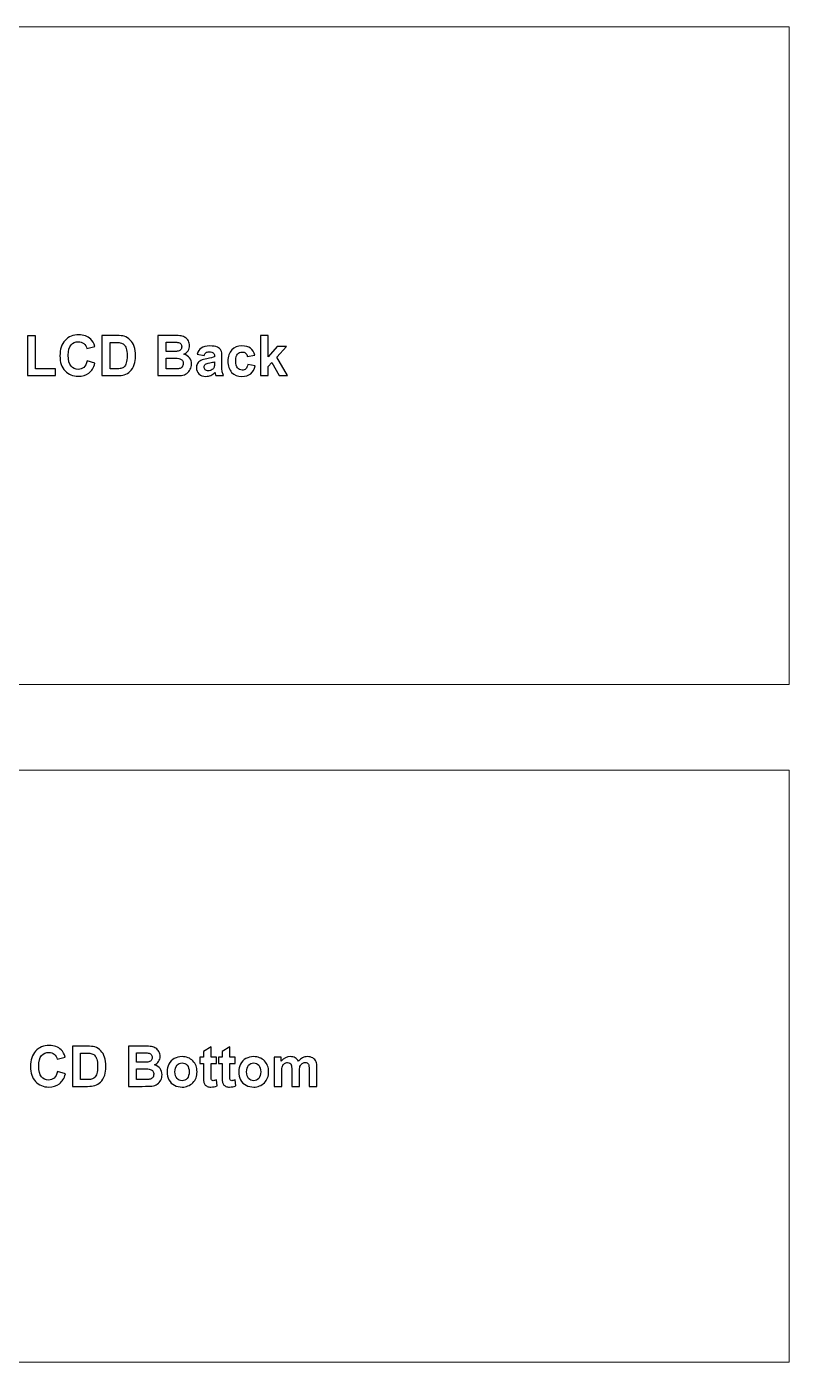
# Model space of a CAD drawing. Header units: inches. Extents: x -4.19 to 0.65, y 0.81 to 5.45.
# Drawn here: x -1.992 to 0.652, y 0.812 to 5.449 of the extents above; entities that cross this region are included whole.
import ezdxf

# ---------------------------------------------------------------- set-up
doc = ezdxf.new("R2010")
doc.units = ezdxf.units.IN
doc.header["$MEASUREMENT"] = 0
doc.layers.add('Layer 1', color=7, linetype='Continuous')

msp = doc.modelspace()

# ---------------------------------------------------------------- linework, layer by layer
at = {"layer": 'Layer 1', "color": 250, "lineweight": 18}
for points in [[(-4.1904, 3.1654), (0.6521, 3.1654), (0.6521, 5.4489), (-4.1904, 5.4489), (-4.1904, 3.1654)], [(-4.1904, 0.8125), (0.6521, 0.8125), (0.6521, 2.8676), (-4.1904, 2.8676), (-4.1904, 0.8125)]]:
    msp.add_lwpolyline(points, close=True, dxfattribs=at)
at = {"layer": 'Layer 1', "color": 250}
for points, knots in [([(-1.9902, 4.2375), (-1.9902, 4.2375), (-1.9902, 4.3756), (-1.9902, 4.3756), (-1.9902, 4.3756), (-1.9902, 4.3756), (-1.962, 4.3756), (-1.962, 4.3756), (-1.962, 4.3756), (-1.962, 4.3756), (-1.962, 4.2611), (-1.962, 4.2611), (-1.962, 4.2611), (-1.962, 4.2611), (-1.8922, 4.2611), (-1.8922, 4.2611), (-1.8922, 4.2611), (-1.8922, 4.2611), (-1.8922, 4.2375), (-1.8922, 4.2375), (-1.8922, 4.2375), (-1.8922, 4.2375), (-1.9902, 4.2375), (-1.9902, 4.2375)], [0, 0, 0, 0, 0.142857, 0.142857, 0.142857, 0.142857, 0.285714, 0.285714, 0.285714, 0.285714, 0.428571, 0.428571, 0.428571, 0.428571, 0.571429, 0.571429, 0.571429, 0.571429, 0.714286, 0.714286, 0.714286, 0.714286, 1, 1, 1, 1]), ([(-1.7832, 4.2889), (-1.7832, 4.2889), (-1.7559, 4.2805), (-1.7559, 4.2805), (-1.7559, 4.2805), (-1.7601, 4.2652), (-1.7671, 4.2538), (-1.7768, 4.2463), (-1.7768, 4.2463), (-1.7865, 4.2389), (-1.7989, 4.2352), (-1.8138, 4.2352), (-1.8138, 4.2352), (-1.8323, 4.2352), (-1.8475, 4.2415), (-1.8594, 4.2542), (-1.8594, 4.2542), (-1.8713, 4.2668), (-1.8773, 4.2841), (-1.8773, 4.306), (-1.8773, 4.306), (-1.8773, 4.3292), (-1.8713, 4.3472), (-1.8593, 4.36), (-1.8593, 4.36), (-1.8474, 4.3729), (-1.8316, 4.3793), (-1.8121, 4.3793), (-1.8121, 4.3793), (-1.7951, 4.3793), (-1.7812, 4.3742), (-1.7706, 4.3641), (-1.7706, 4.3641), (-1.7642, 4.3582), (-1.7595, 4.3496), (-1.7563, 4.3384), (-1.7563, 4.3384), (-1.7563, 4.3384), (-1.7841, 4.3318), (-1.7841, 4.3318), (-1.7841, 4.3318), (-1.7858, 4.339), (-1.7892, 4.3447), (-1.7944, 4.3489), (-1.7944, 4.3489), (-1.7997, 4.3531), (-1.8061, 4.3552), (-1.8135, 4.3552), (-1.8135, 4.3552), (-1.8238, 4.3552), (-1.8322, 4.3515), (-1.8387, 4.3441), (-1.8387, 4.3441), (-1.8451, 4.3367), (-1.8483, 4.3247), (-1.8483, 4.3081), (-1.8483, 4.3081), (-1.8483, 4.2905), (-1.8451, 4.278), (-1.8388, 4.2705), (-1.8388, 4.2705), (-1.8325, 4.263), (-1.8242, 4.2593), (-1.8141, 4.2593), (-1.8141, 4.2593), (-1.8066, 4.2593), (-1.8002, 4.2617), (-1.7948, 4.2664), (-1.7948, 4.2664), (-1.7894, 4.2712), (-1.7855, 4.2787), (-1.7832, 4.2889)], [0, 0, 0, 0, 0.052632, 0.052632, 0.052632, 0.052632, 0.105263, 0.105263, 0.105263, 0.105263, 0.157895, 0.157895, 0.157895, 0.157895, 0.210526, 0.210526, 0.210526, 0.210526, 0.263158, 0.263158, 0.263158, 0.263158, 0.315789, 0.315789, 0.315789, 0.315789, 0.368421, 0.368421, 0.368421, 0.368421, 0.421053, 0.421053, 0.421053, 0.421053, 0.473684, 0.473684, 0.473684, 0.473684, 0.526316, 0.526316, 0.526316, 0.526316, 0.578947, 0.578947, 0.578947, 0.578947, 0.631579, 0.631579, 0.631579, 0.631579, 0.684211, 0.684211, 0.684211, 0.684211, 0.736842, 0.736842, 0.736842, 0.736842, 0.789474, 0.789474, 0.789474, 0.789474, 0.842105, 0.842105, 0.842105, 0.842105, 0.894737, 0.894737, 0.894737, 0.894737, 1, 1, 1, 1]), ([(-1.7318, 4.3768), (-1.7318, 4.3768), (-1.6805, 4.3768), (-1.6805, 4.3768), (-1.6805, 4.3768), (-1.669, 4.3768), (-1.6602, 4.3759), (-1.6541, 4.3741), (-1.6541, 4.3741), (-1.646, 4.3717), (-1.639, 4.3674), (-1.6332, 4.3613), (-1.6332, 4.3613), (-1.6273, 4.3551), (-1.6229, 4.3476), (-1.6199, 4.3387), (-1.6199, 4.3387), (-1.6169, 4.3298), (-1.6153, 4.3188), (-1.6153, 4.3058), (-1.6153, 4.3058), (-1.6153, 4.2943), (-1.6168, 4.2845), (-1.6196, 4.2762), (-1.6196, 4.2762), (-1.6231, 4.266), (-1.628, 4.2578), (-1.6345, 4.2516), (-1.6345, 4.2516), (-1.6393, 4.2468), (-1.6459, 4.2431), (-1.6542, 4.2405), (-1.6542, 4.2405), (-1.6604, 4.2385), (-1.6686, 4.2375), (-1.679, 4.2375), (-1.679, 4.2375), (-1.679, 4.2375), (-1.7318, 4.2375), (-1.7318, 4.2375), (-1.7318, 4.2375), (-1.7318, 4.2375), (-1.7318, 4.3768), (-1.7318, 4.3768)], [0, 0, 0, 0, 0.083333, 0.083333, 0.083333, 0.083333, 0.166667, 0.166667, 0.166667, 0.166667, 0.25, 0.25, 0.25, 0.25, 0.333333, 0.333333, 0.333333, 0.333333, 0.416667, 0.416667, 0.416667, 0.416667, 0.5, 0.5, 0.5, 0.5, 0.583333, 0.583333, 0.583333, 0.583333, 0.666667, 0.666667, 0.666667, 0.666667, 0.75, 0.75, 0.75, 0.75, 0.833333, 0.833333, 0.833333, 0.833333, 1, 1, 1, 1]), ([(-1.5374, 4.3768), (-1.5374, 4.3768), (-1.4817, 4.3768), (-1.4817, 4.3768), (-1.4817, 4.3768), (-1.4706, 4.3768), (-1.4624, 4.3763), (-1.457, 4.3754), (-1.457, 4.3754), (-1.4516, 4.3744), (-1.4467, 4.3725), (-1.4425, 4.3697), (-1.4425, 4.3697), (-1.4382, 4.3667), (-1.4346, 4.3629), (-1.4318, 4.3581), (-1.4318, 4.3581), (-1.4289, 4.3532), (-1.4275, 4.3478), (-1.4275, 4.3418), (-1.4275, 4.3418), (-1.4275, 4.3353), (-1.4292, 4.3293), (-1.4327, 4.3239), (-1.4327, 4.3239), (-1.4362, 4.3184), (-1.441, 4.3144), (-1.447, 4.3117), (-1.447, 4.3117), (-1.4386, 4.3092), (-1.4321, 4.305), (-1.4275, 4.299), (-1.4275, 4.299), (-1.423, 4.293), (-1.4207, 4.286), (-1.4207, 4.278), (-1.4207, 4.278), (-1.4207, 4.2716), (-1.4222, 4.2655), (-1.4251, 4.2595), (-1.4251, 4.2595), (-1.4281, 4.2535), (-1.4321, 4.2487), (-1.4372, 4.2451), (-1.4372, 4.2451), (-1.4423, 4.2415), (-1.4486, 4.2393), (-1.4561, 4.2385), (-1.4561, 4.2385), (-1.4607, 4.238), (-1.472, 4.2377), (-1.4899, 4.2375), (-1.4899, 4.2375), (-1.4899, 4.2375), (-1.5374, 4.2375), (-1.5374, 4.2375), (-1.5374, 4.2375), (-1.5374, 4.2375), (-1.5374, 4.3768), (-1.5374, 4.3768)], [0, 0, 0, 0, 0.0625, 0.0625, 0.0625, 0.0625, 0.125, 0.125, 0.125, 0.125, 0.1875, 0.1875, 0.1875, 0.1875, 0.25, 0.25, 0.25, 0.25, 0.3125, 0.3125, 0.3125, 0.3125, 0.375, 0.375, 0.375, 0.375, 0.4375, 0.4375, 0.4375, 0.4375, 0.5, 0.5, 0.5, 0.5, 0.5625, 0.5625, 0.5625, 0.5625, 0.625, 0.625, 0.625, 0.625, 0.6875, 0.6875, 0.6875, 0.6875, 0.75, 0.75, 0.75, 0.75, 0.8125, 0.8125, 0.8125, 0.8125, 0.875, 0.875, 0.875, 0.875, 1, 1, 1, 1]), ([(-1.1818, 4.2375), (-1.1818, 4.2375), (-1.1818, 4.3768), (-1.1818, 4.3768), (-1.1818, 4.3768), (-1.1818, 4.3768), (-1.1552, 4.3768), (-1.1552, 4.3768), (-1.1552, 4.3768), (-1.1552, 4.3768), (-1.1552, 4.3029), (-1.1552, 4.3029), (-1.1552, 4.3029), (-1.1552, 4.3029), (-1.124, 4.3384), (-1.124, 4.3384), (-1.124, 4.3384), (-1.124, 4.3384), (-1.0911, 4.3384), (-1.0911, 4.3384), (-1.0911, 4.3384), (-1.0911, 4.3384), (-1.1255, 4.3016), (-1.1255, 4.3016), (-1.1255, 4.3016), (-1.1255, 4.3016), (-1.0886, 4.2375), (-1.0886, 4.2375), (-1.0886, 4.2375), (-1.0886, 4.2375), (-1.1174, 4.2375), (-1.1174, 4.2375), (-1.1174, 4.2375), (-1.1174, 4.2375), (-1.1428, 4.2831), (-1.1428, 4.2831), (-1.1428, 4.2831), (-1.1428, 4.2831), (-1.1552, 4.2698), (-1.1552, 4.2698), (-1.1552, 4.2698), (-1.1552, 4.2698), (-1.1552, 4.2375), (-1.1552, 4.2375), (-1.1552, 4.2375), (-1.1552, 4.2375), (-1.1818, 4.2375), (-1.1818, 4.2375)], [0, 0, 0, 0, 0.076923, 0.076923, 0.076923, 0.076923, 0.153846, 0.153846, 0.153846, 0.153846, 0.230769, 0.230769, 0.230769, 0.230769, 0.307692, 0.307692, 0.307692, 0.307692, 0.384615, 0.384615, 0.384615, 0.384615, 0.461538, 0.461538, 0.461538, 0.461538, 0.538462, 0.538462, 0.538462, 0.538462, 0.615385, 0.615385, 0.615385, 0.615385, 0.692308, 0.692308, 0.692308, 0.692308, 0.769231, 0.769231, 0.769231, 0.769231, 0.846154, 0.846154, 0.846154, 0.846154, 1, 1, 1, 1]), ([(-1.7036, 4.3532), (-1.7036, 4.3532), (-1.7036, 4.2611), (-1.7036, 4.2611), (-1.7036, 4.2611), (-1.7036, 4.2611), (-1.6827, 4.2611), (-1.6827, 4.2611), (-1.6827, 4.2611), (-1.6749, 4.2611), (-1.6693, 4.2615), (-1.6658, 4.2624), (-1.6658, 4.2624), (-1.6612, 4.2635), (-1.6575, 4.2655), (-1.6545, 4.2682), (-1.6545, 4.2682), (-1.6515, 4.2709), (-1.649, 4.2754), (-1.6472, 4.2816), (-1.6472, 4.2816), (-1.6452, 4.2878), (-1.6443, 4.2963), (-1.6443, 4.3071), (-1.6443, 4.3071), (-1.6443, 4.3179), (-1.6452, 4.3261), (-1.6472, 4.3319), (-1.6472, 4.3319), (-1.649, 4.3376), (-1.6517, 4.3421), (-1.6551, 4.3453), (-1.6551, 4.3453), (-1.6585, 4.3486), (-1.6628, 4.3508), (-1.6681, 4.3519), (-1.6681, 4.3519), (-1.6719, 4.3528), (-1.6796, 4.3532), (-1.691, 4.3532), (-1.691, 4.3532), (-1.691, 4.3532), (-1.7036, 4.3532), (-1.7036, 4.3532)], [0, 0, 0, 0, 0.083333, 0.083333, 0.083333, 0.083333, 0.166667, 0.166667, 0.166667, 0.166667, 0.25, 0.25, 0.25, 0.25, 0.333333, 0.333333, 0.333333, 0.333333, 0.416667, 0.416667, 0.416667, 0.416667, 0.5, 0.5, 0.5, 0.5, 0.583333, 0.583333, 0.583333, 0.583333, 0.666667, 0.666667, 0.666667, 0.666667, 0.75, 0.75, 0.75, 0.75, 0.833333, 0.833333, 0.833333, 0.833333, 1, 1, 1, 1]), ([(-1.5092, 4.3536), (-1.5092, 4.3536), (-1.5092, 4.3215), (-1.5092, 4.3215), (-1.5092, 4.3215), (-1.5092, 4.3215), (-1.4908, 4.3215), (-1.4908, 4.3215), (-1.4908, 4.3215), (-1.4798, 4.3215), (-1.473, 4.3217), (-1.4704, 4.322), (-1.4704, 4.322), (-1.4656, 4.3226), (-1.4618, 4.3242), (-1.459, 4.327), (-1.459, 4.327), (-1.4563, 4.3297), (-1.4549, 4.3333), (-1.4549, 4.3378), (-1.4549, 4.3378), (-1.4549, 4.3421), (-1.4561, 4.3456), (-1.4585, 4.3483), (-1.4585, 4.3483), (-1.4608, 4.351), (-1.4644, 4.3526), (-1.469, 4.3531), (-1.469, 4.3531), (-1.4718, 4.3534), (-1.4798, 4.3536), (-1.493, 4.3536), (-1.493, 4.3536), (-1.493, 4.3536), (-1.5092, 4.3536), (-1.5092, 4.3536)], [0, 0, 0, 0, 0.1, 0.1, 0.1, 0.1, 0.2, 0.2, 0.2, 0.2, 0.3, 0.3, 0.3, 0.3, 0.4, 0.4, 0.4, 0.4, 0.5, 0.5, 0.5, 0.5, 0.6, 0.6, 0.6, 0.6, 0.7, 0.7, 0.7, 0.7, 0.8, 0.8, 0.8, 0.8, 1, 1, 1, 1]), ([(-1.3773, 4.3073), (-1.3773, 4.3073), (-1.4014, 4.3116), (-1.4014, 4.3116), (-1.4014, 4.3116), (-1.3987, 4.3215), (-1.394, 4.3288), (-1.3873, 4.3335), (-1.3873, 4.3335), (-1.3807, 4.3382), (-1.3708, 4.3406), (-1.3577, 4.3406), (-1.3577, 4.3406), (-1.3458, 4.3406), (-1.337, 4.3392), (-1.3311, 4.3364), (-1.3311, 4.3364), (-1.3253, 4.3336), (-1.3212, 4.33), (-1.3188, 4.3256), (-1.3188, 4.3256), (-1.3165, 4.3213), (-1.3153, 4.3134), (-1.3153, 4.3018), (-1.3153, 4.3018), (-1.3153, 4.3018), (-1.3157, 4.2706), (-1.3157, 4.2706), (-1.3157, 4.2706), (-1.3157, 4.2618), (-1.3152, 4.2553), (-1.3144, 4.251), (-1.3144, 4.251), (-1.3136, 4.2468), (-1.312, 4.2423), (-1.3096, 4.2375), (-1.3096, 4.2375), (-1.3096, 4.2375), (-1.3361, 4.2375), (-1.3361, 4.2375), (-1.3361, 4.2375), (-1.3368, 4.2393), (-1.3376, 4.2419), (-1.3386, 4.2453), (-1.3386, 4.2453), (-1.3391, 4.2469), (-1.3394, 4.2479), (-1.3396, 4.2484), (-1.3396, 4.2484), (-1.3441, 4.2439), (-1.349, 4.2406), (-1.3542, 4.2384), (-1.3542, 4.2384), (-1.3593, 4.2361), (-1.3649, 4.235), (-1.3707, 4.235), (-1.3707, 4.235), (-1.3811, 4.235), (-1.3892, 4.2378), (-1.3952, 4.2435), (-1.3952, 4.2435), (-1.4012, 4.2491), (-1.4041, 4.2562), (-1.4041, 4.2648), (-1.4041, 4.2648), (-1.4041, 4.2705), (-1.4028, 4.2756), (-1.4001, 4.28), (-1.4001, 4.28), (-1.3973, 4.2845), (-1.3935, 4.2879), (-1.3886, 4.2903), (-1.3886, 4.2903), (-1.3837, 4.2927), (-1.3767, 4.2947), (-1.3674, 4.2965), (-1.3674, 4.2965), (-1.355, 4.2988), (-1.3463, 4.301), (-1.3415, 4.3031), (-1.3415, 4.3031), (-1.3415, 4.3031), (-1.3415, 4.3057), (-1.3415, 4.3057), (-1.3415, 4.3057), (-1.3415, 4.3109), (-1.3428, 4.3146), (-1.3453, 4.3169), (-1.3453, 4.3169), (-1.3479, 4.3191), (-1.3527, 4.3202), (-1.3597, 4.3202), (-1.3597, 4.3202), (-1.3645, 4.3202), (-1.3682, 4.3192), (-1.3708, 4.3173), (-1.3708, 4.3173), (-1.3735, 4.3154), (-1.3756, 4.3121), (-1.3773, 4.3073)], [0, 0, 0, 0, 0.038462, 0.038462, 0.038462, 0.038462, 0.076923, 0.076923, 0.076923, 0.076923, 0.115385, 0.115385, 0.115385, 0.115385, 0.153846, 0.153846, 0.153846, 0.153846, 0.192308, 0.192308, 0.192308, 0.192308, 0.230769, 0.230769, 0.230769, 0.230769, 0.269231, 0.269231, 0.269231, 0.269231, 0.307692, 0.307692, 0.307692, 0.307692, 0.346154, 0.346154, 0.346154, 0.346154, 0.384615, 0.384615, 0.384615, 0.384615, 0.423077, 0.423077, 0.423077, 0.423077, 0.461538, 0.461538, 0.461538, 0.461538, 0.5, 0.5, 0.5, 0.5, 0.538462, 0.538462, 0.538462, 0.538462, 0.576923, 0.576923, 0.576923, 0.576923, 0.615385, 0.615385, 0.615385, 0.615385, 0.653846, 0.653846, 0.653846, 0.653846, 0.692308, 0.692308, 0.692308, 0.692308, 0.730769, 0.730769, 0.730769, 0.730769, 0.769231, 0.769231, 0.769231, 0.769231, 0.807692, 0.807692, 0.807692, 0.807692, 0.846154, 0.846154, 0.846154, 0.846154, 0.884615, 0.884615, 0.884615, 0.884615, 0.923077, 0.923077, 0.923077, 0.923077, 1, 1, 1, 1]), ([(-1.2011, 4.3085), (-1.2011, 4.3085), (-1.2274, 4.3038), (-1.2274, 4.3038), (-1.2274, 4.3038), (-1.2282, 4.3091), (-1.2302, 4.313), (-1.2334, 4.3156), (-1.2334, 4.3156), (-1.2365, 4.3183), (-1.2406, 4.3196), (-1.2456, 4.3196), (-1.2456, 4.3196), (-1.2522, 4.3196), (-1.2575, 4.3173), (-1.2615, 4.3127), (-1.2615, 4.3127), (-1.2654, 4.3081), (-1.2674, 4.3004), (-1.2674, 4.2896), (-1.2674, 4.2896), (-1.2674, 4.2776), (-1.2654, 4.2692), (-1.2614, 4.2642), (-1.2614, 4.2642), (-1.2574, 4.2592), (-1.252, 4.2568), (-1.2452, 4.2568), (-1.2452, 4.2568), (-1.2402, 4.2568), (-1.236, 4.2582), (-1.2328, 4.2611), (-1.2328, 4.2611), (-1.2296, 4.264), (-1.2273, 4.269), (-1.226, 4.276), (-1.226, 4.276), (-1.226, 4.276), (-1.1997, 4.2716), (-1.1997, 4.2716), (-1.1997, 4.2716), (-1.2025, 4.2595), (-1.2077, 4.2504), (-1.2154, 4.2442), (-1.2154, 4.2442), (-1.2231, 4.2381), (-1.2334, 4.235), (-1.2464, 4.235), (-1.2464, 4.235), (-1.2611, 4.235), (-1.2729, 4.2397), (-1.2817, 4.249), (-1.2817, 4.249), (-1.2904, 4.2583), (-1.2948, 4.2712), (-1.2948, 4.2877), (-1.2948, 4.2877), (-1.2948, 4.3044), (-1.2904, 4.3173), (-1.2816, 4.3266), (-1.2816, 4.3266), (-1.2729, 4.3359), (-1.261, 4.3406), (-1.246, 4.3406), (-1.246, 4.3406), (-1.2337, 4.3406), (-1.2239, 4.3379), (-1.2167, 4.3326), (-1.2167, 4.3326), (-1.2095, 4.3274), (-1.2043, 4.3193), (-1.2011, 4.3085)], [0, 0, 0, 0, 0.052632, 0.052632, 0.052632, 0.052632, 0.105263, 0.105263, 0.105263, 0.105263, 0.157895, 0.157895, 0.157895, 0.157895, 0.210526, 0.210526, 0.210526, 0.210526, 0.263158, 0.263158, 0.263158, 0.263158, 0.315789, 0.315789, 0.315789, 0.315789, 0.368421, 0.368421, 0.368421, 0.368421, 0.421053, 0.421053, 0.421053, 0.421053, 0.473684, 0.473684, 0.473684, 0.473684, 0.526316, 0.526316, 0.526316, 0.526316, 0.578947, 0.578947, 0.578947, 0.578947, 0.631579, 0.631579, 0.631579, 0.631579, 0.684211, 0.684211, 0.684211, 0.684211, 0.736842, 0.736842, 0.736842, 0.736842, 0.789474, 0.789474, 0.789474, 0.789474, 0.842105, 0.842105, 0.842105, 0.842105, 0.894737, 0.894737, 0.894737, 0.894737, 1, 1, 1, 1]), ([(-1.5092, 4.2984), (-1.5092, 4.2984), (-1.5092, 4.2611), (-1.5092, 4.2611), (-1.5092, 4.2611), (-1.5092, 4.2611), (-1.4831, 4.2611), (-1.4831, 4.2611), (-1.4831, 4.2611), (-1.473, 4.2611), (-1.4666, 4.2613), (-1.4638, 4.2619), (-1.4638, 4.2619), (-1.4596, 4.2627), (-1.4562, 4.2645), (-1.4536, 4.2675), (-1.4536, 4.2675), (-1.451, 4.2705), (-1.4497, 4.2744), (-1.4497, 4.2793), (-1.4497, 4.2793), (-1.4497, 4.2835), (-1.4507, 4.2871), (-1.4527, 4.29), (-1.4527, 4.29), (-1.4547, 4.2929), (-1.4577, 4.2951), (-1.4615, 4.2964), (-1.4615, 4.2964), (-1.4653, 4.2977), (-1.4736, 4.2984), (-1.4864, 4.2984), (-1.4864, 4.2984), (-1.4864, 4.2984), (-1.5092, 4.2984), (-1.5092, 4.2984)], [0, 0, 0, 0, 0.1, 0.1, 0.1, 0.1, 0.2, 0.2, 0.2, 0.2, 0.3, 0.3, 0.3, 0.3, 0.4, 0.4, 0.4, 0.4, 0.5, 0.5, 0.5, 0.5, 0.6, 0.6, 0.6, 0.6, 0.7, 0.7, 0.7, 0.7, 0.8, 0.8, 0.8, 0.8, 1, 1, 1, 1]), ([(-1.3415, 4.2857), (-1.3449, 4.2846), (-1.3503, 4.2833), (-1.3578, 4.2817), (-1.3578, 4.2817), (-1.3651, 4.2801), (-1.37, 4.2785), (-1.3723, 4.277), (-1.3723, 4.277), (-1.3757, 4.2745), (-1.3775, 4.2714), (-1.3775, 4.2676), (-1.3775, 4.2676), (-1.3775, 4.2639), (-1.3761, 4.2607), (-1.3733, 4.2579), (-1.3733, 4.2579), (-1.3705, 4.2552), (-1.367, 4.2539), (-1.3627, 4.2539), (-1.3627, 4.2539), (-1.3579, 4.2539), (-1.3533, 4.2554), (-1.3489, 4.2586), (-1.3489, 4.2586), (-1.3457, 4.261), (-1.3436, 4.2639), (-1.3426, 4.2674), (-1.3426, 4.2674), (-1.3419, 4.2697), (-1.3415, 4.2741), (-1.3415, 4.2804), (-1.3415, 4.2804), (-1.3415, 4.2804), (-1.3415, 4.2857), (-1.3415, 4.2857)], [0, 0, 0, 0, 0.1, 0.1, 0.1, 0.1, 0.2, 0.2, 0.2, 0.2, 0.3, 0.3, 0.3, 0.3, 0.4, 0.4, 0.4, 0.4, 0.5, 0.5, 0.5, 0.5, 0.6, 0.6, 0.6, 0.6, 0.7, 0.7, 0.7, 0.7, 0.8, 0.8, 0.8, 0.8, 1, 1, 1, 1]), ([(-1.8855, 1.8218), (-1.8855, 1.8218), (-1.8583, 1.8134), (-1.8583, 1.8134), (-1.8583, 1.8134), (-1.8625, 1.7981), (-1.8695, 1.7867), (-1.8792, 1.7793), (-1.8792, 1.7793), (-1.8889, 1.7718), (-1.9012, 1.7681), (-1.9162, 1.7681), (-1.9162, 1.7681), (-1.9347, 1.7681), (-1.9499, 1.7744), (-1.9618, 1.7871), (-1.9618, 1.7871), (-1.9737, 1.7997), (-1.9796, 1.817), (-1.9796, 1.8389), (-1.9796, 1.8389), (-1.9796, 1.8621), (-1.9736, 1.8801), (-1.9617, 1.8929), (-1.9617, 1.8929), (-1.9497, 1.9058), (-1.934, 1.9122), (-1.9145, 1.9122), (-1.9145, 1.9122), (-1.8974, 1.9122), (-1.8836, 1.9071), (-1.873, 1.8971), (-1.873, 1.8971), (-1.8666, 1.8911), (-1.8619, 1.8825), (-1.8587, 1.8714), (-1.8587, 1.8714), (-1.8587, 1.8714), (-1.8865, 1.8647), (-1.8865, 1.8647), (-1.8865, 1.8647), (-1.8882, 1.8719), (-1.8916, 1.8776), (-1.8968, 1.8818), (-1.8968, 1.8818), (-1.9021, 1.886), (-1.9084, 1.8881), (-1.9159, 1.8881), (-1.9159, 1.8881), (-1.9262, 1.8881), (-1.9346, 1.8844), (-1.941, 1.877), (-1.941, 1.877), (-1.9475, 1.8696), (-1.9507, 1.8576), (-1.9507, 1.841), (-1.9507, 1.841), (-1.9507, 1.8234), (-1.9475, 1.8109), (-1.9412, 1.8034), (-1.9412, 1.8034), (-1.9348, 1.7959), (-1.9266, 1.7922), (-1.9164, 1.7922), (-1.9164, 1.7922), (-1.909, 1.7922), (-1.9025, 1.7946), (-1.8971, 1.7993), (-1.8971, 1.7993), (-1.8918, 1.8041), (-1.8879, 1.8116), (-1.8855, 1.8218)], [0, 0, 0, 0, 0.052632, 0.052632, 0.052632, 0.052632, 0.105263, 0.105263, 0.105263, 0.105263, 0.157895, 0.157895, 0.157895, 0.157895, 0.210526, 0.210526, 0.210526, 0.210526, 0.263158, 0.263158, 0.263158, 0.263158, 0.315789, 0.315789, 0.315789, 0.315789, 0.368421, 0.368421, 0.368421, 0.368421, 0.421053, 0.421053, 0.421053, 0.421053, 0.473684, 0.473684, 0.473684, 0.473684, 0.526316, 0.526316, 0.526316, 0.526316, 0.578947, 0.578947, 0.578947, 0.578947, 0.631579, 0.631579, 0.631579, 0.631579, 0.684211, 0.684211, 0.684211, 0.684211, 0.736842, 0.736842, 0.736842, 0.736842, 0.789474, 0.789474, 0.789474, 0.789474, 0.842105, 0.842105, 0.842105, 0.842105, 0.894737, 0.894737, 0.894737, 0.894737, 1, 1, 1, 1]), ([(-1.8342, 1.9097), (-1.8342, 1.9097), (-1.7829, 1.9097), (-1.7829, 1.9097), (-1.7829, 1.9097), (-1.7713, 1.9097), (-1.7625, 1.9088), (-1.7564, 1.907), (-1.7564, 1.907), (-1.7483, 1.9046), (-1.7413, 1.9003), (-1.7355, 1.8942), (-1.7355, 1.8942), (-1.7297, 1.888), (-1.7253, 1.8805), (-1.7222, 1.8716), (-1.7222, 1.8716), (-1.7192, 1.8627), (-1.7177, 1.8518), (-1.7177, 1.8387), (-1.7177, 1.8387), (-1.7177, 1.8273), (-1.7191, 1.8174), (-1.722, 1.8091), (-1.722, 1.8091), (-1.7254, 1.799), (-1.7304, 1.7908), (-1.7368, 1.7845), (-1.7368, 1.7845), (-1.7417, 1.7797), (-1.7483, 1.776), (-1.7565, 1.7734), (-1.7565, 1.7734), (-1.7627, 1.7714), (-1.771, 1.7704), (-1.7814, 1.7704), (-1.7814, 1.7704), (-1.7814, 1.7704), (-1.8342, 1.7704), (-1.8342, 1.7704), (-1.8342, 1.7704), (-1.8342, 1.7704), (-1.8342, 1.9097), (-1.8342, 1.9097)], [0, 0, 0, 0, 0.083333, 0.083333, 0.083333, 0.083333, 0.166667, 0.166667, 0.166667, 0.166667, 0.25, 0.25, 0.25, 0.25, 0.333333, 0.333333, 0.333333, 0.333333, 0.416667, 0.416667, 0.416667, 0.416667, 0.5, 0.5, 0.5, 0.5, 0.583333, 0.583333, 0.583333, 0.583333, 0.666667, 0.666667, 0.666667, 0.666667, 0.75, 0.75, 0.75, 0.75, 0.833333, 0.833333, 0.833333, 0.833333, 1, 1, 1, 1]), ([(-1.6397, 1.9097), (-1.6397, 1.9097), (-1.584, 1.9097), (-1.584, 1.9097), (-1.584, 1.9097), (-1.573, 1.9097), (-1.5648, 1.9092), (-1.5594, 1.9083), (-1.5594, 1.9083), (-1.5539, 1.9074), (-1.5491, 1.9054), (-1.5448, 1.9026), (-1.5448, 1.9026), (-1.5406, 1.8996), (-1.537, 1.8958), (-1.5341, 1.891), (-1.5341, 1.891), (-1.5313, 1.8861), (-1.5299, 1.8807), (-1.5299, 1.8747), (-1.5299, 1.8747), (-1.5299, 1.8682), (-1.5316, 1.8622), (-1.5351, 1.8568), (-1.5351, 1.8568), (-1.5386, 1.8514), (-1.5434, 1.8473), (-1.5494, 1.8446), (-1.5494, 1.8446), (-1.5409, 1.8421), (-1.5344, 1.8379), (-1.5299, 1.8319), (-1.5299, 1.8319), (-1.5253, 1.826), (-1.5231, 1.819), (-1.5231, 1.8109), (-1.5231, 1.8109), (-1.5231, 1.8045), (-1.5245, 1.7984), (-1.5275, 1.7924), (-1.5275, 1.7924), (-1.5304, 1.7864), (-1.5344, 1.7816), (-1.5395, 1.778), (-1.5395, 1.778), (-1.5446, 1.7744), (-1.5509, 1.7722), (-1.5584, 1.7714), (-1.5584, 1.7714), (-1.5631, 1.7709), (-1.5744, 1.7706), (-1.5923, 1.7704), (-1.5923, 1.7704), (-1.5923, 1.7704), (-1.6397, 1.7704), (-1.6397, 1.7704), (-1.6397, 1.7704), (-1.6397, 1.7704), (-1.6397, 1.9097), (-1.6397, 1.9097)], [0, 0, 0, 0, 0.0625, 0.0625, 0.0625, 0.0625, 0.125, 0.125, 0.125, 0.125, 0.1875, 0.1875, 0.1875, 0.1875, 0.25, 0.25, 0.25, 0.25, 0.3125, 0.3125, 0.3125, 0.3125, 0.375, 0.375, 0.375, 0.375, 0.4375, 0.4375, 0.4375, 0.4375, 0.5, 0.5, 0.5, 0.5, 0.5625, 0.5625, 0.5625, 0.5625, 0.625, 0.625, 0.625, 0.625, 0.6875, 0.6875, 0.6875, 0.6875, 0.75, 0.75, 0.75, 0.75, 0.8125, 0.8125, 0.8125, 0.8125, 0.875, 0.875, 0.875, 0.875, 1, 1, 1, 1]), ([(-1.3346, 1.8714), (-1.3346, 1.8714), (-1.3346, 1.8502), (-1.3346, 1.8502), (-1.3346, 1.8502), (-1.3346, 1.8502), (-1.3529, 1.8502), (-1.3529, 1.8502), (-1.3529, 1.8502), (-1.3529, 1.8502), (-1.3529, 1.8093), (-1.3529, 1.8093), (-1.3529, 1.8093), (-1.3529, 1.801), (-1.3528, 1.7962), (-1.3524, 1.7948), (-1.3524, 1.7948), (-1.352, 1.7934), (-1.3513, 1.7923), (-1.35, 1.7914), (-1.35, 1.7914), (-1.3488, 1.7905), (-1.3473, 1.7901), (-1.3455, 1.7901), (-1.3455, 1.7901), (-1.343, 1.7901), (-1.3394, 1.7909), (-1.3347, 1.7926), (-1.3347, 1.7926), (-1.3347, 1.7926), (-1.3325, 1.7719), (-1.3325, 1.7719), (-1.3325, 1.7719), (-1.3387, 1.7692), (-1.3457, 1.7679), (-1.3535, 1.7679), (-1.3535, 1.7679), (-1.3583, 1.7679), (-1.3626, 1.7687), (-1.3665, 1.7703), (-1.3665, 1.7703), (-1.3704, 1.772), (-1.3732, 1.7741), (-1.375, 1.7766), (-1.375, 1.7766), (-1.3768, 1.7792), (-1.378, 1.7827), (-1.3787, 1.7871), (-1.3787, 1.7871), (-1.3793, 1.7902), (-1.3796, 1.7965), (-1.3796, 1.806), (-1.3796, 1.806), (-1.3796, 1.806), (-1.3796, 1.8502), (-1.3796, 1.8502), (-1.3796, 1.8502), (-1.3796, 1.8502), (-1.3918, 1.8502), (-1.3918, 1.8502), (-1.3918, 1.8502), (-1.3918, 1.8502), (-1.3918, 1.8714), (-1.3918, 1.8714), (-1.3918, 1.8714), (-1.3918, 1.8714), (-1.3796, 1.8714), (-1.3796, 1.8714), (-1.3796, 1.8714), (-1.3796, 1.8714), (-1.3796, 1.8914), (-1.3796, 1.8914), (-1.3796, 1.8914), (-1.3796, 1.8914), (-1.3529, 1.9071), (-1.3529, 1.9071), (-1.3529, 1.9071), (-1.3529, 1.9071), (-1.3529, 1.8714), (-1.3529, 1.8714), (-1.3529, 1.8714), (-1.3529, 1.8714), (-1.3346, 1.8714), (-1.3346, 1.8714)], [0, 0, 0, 0, 0.045455, 0.045455, 0.045455, 0.045455, 0.090909, 0.090909, 0.090909, 0.090909, 0.136364, 0.136364, 0.136364, 0.136364, 0.181818, 0.181818, 0.181818, 0.181818, 0.227273, 0.227273, 0.227273, 0.227273, 0.272727, 0.272727, 0.272727, 0.272727, 0.318182, 0.318182, 0.318182, 0.318182, 0.363636, 0.363636, 0.363636, 0.363636, 0.409091, 0.409091, 0.409091, 0.409091, 0.454545, 0.454545, 0.454545, 0.454545, 0.5, 0.5, 0.5, 0.5, 0.545455, 0.545455, 0.545455, 0.545455, 0.590909, 0.590909, 0.590909, 0.590909, 0.636364, 0.636364, 0.636364, 0.636364, 0.681818, 0.681818, 0.681818, 0.681818, 0.727273, 0.727273, 0.727273, 0.727273, 0.772727, 0.772727, 0.772727, 0.772727, 0.818182, 0.818182, 0.818182, 0.818182, 0.863636, 0.863636, 0.863636, 0.863636, 0.909091, 0.909091, 0.909091, 0.909091, 1, 1, 1, 1]), ([(-1.2699, 1.8714), (-1.2699, 1.8714), (-1.2699, 1.8502), (-1.2699, 1.8502), (-1.2699, 1.8502), (-1.2699, 1.8502), (-1.2882, 1.8502), (-1.2882, 1.8502), (-1.2882, 1.8502), (-1.2882, 1.8502), (-1.2882, 1.8093), (-1.2882, 1.8093), (-1.2882, 1.8093), (-1.2882, 1.801), (-1.288, 1.7962), (-1.2876, 1.7948), (-1.2876, 1.7948), (-1.2873, 1.7934), (-1.2865, 1.7923), (-1.2852, 1.7914), (-1.2852, 1.7914), (-1.284, 1.7905), (-1.2825, 1.7901), (-1.2807, 1.7901), (-1.2807, 1.7901), (-1.2782, 1.7901), (-1.2747, 1.7909), (-1.27, 1.7926), (-1.27, 1.7926), (-1.27, 1.7926), (-1.2677, 1.7719), (-1.2677, 1.7719), (-1.2677, 1.7719), (-1.2739, 1.7692), (-1.2809, 1.7679), (-1.2888, 1.7679), (-1.2888, 1.7679), (-1.2936, 1.7679), (-1.2979, 1.7687), (-1.3017, 1.7703), (-1.3017, 1.7703), (-1.3056, 1.772), (-1.3084, 1.7741), (-1.3102, 1.7766), (-1.3102, 1.7766), (-1.312, 1.7792), (-1.3132, 1.7827), (-1.314, 1.7871), (-1.314, 1.7871), (-1.3145, 1.7902), (-1.3148, 1.7965), (-1.3148, 1.806), (-1.3148, 1.806), (-1.3148, 1.806), (-1.3148, 1.8502), (-1.3148, 1.8502), (-1.3148, 1.8502), (-1.3148, 1.8502), (-1.3271, 1.8502), (-1.3271, 1.8502), (-1.3271, 1.8502), (-1.3271, 1.8502), (-1.3271, 1.8714), (-1.3271, 1.8714), (-1.3271, 1.8714), (-1.3271, 1.8714), (-1.3148, 1.8714), (-1.3148, 1.8714), (-1.3148, 1.8714), (-1.3148, 1.8714), (-1.3148, 1.8914), (-1.3148, 1.8914), (-1.3148, 1.8914), (-1.3148, 1.8914), (-1.2882, 1.9071), (-1.2882, 1.9071), (-1.2882, 1.9071), (-1.2882, 1.9071), (-1.2882, 1.8714), (-1.2882, 1.8714), (-1.2882, 1.8714), (-1.2882, 1.8714), (-1.2699, 1.8714), (-1.2699, 1.8714)], [0, 0, 0, 0, 0.045455, 0.045455, 0.045455, 0.045455, 0.090909, 0.090909, 0.090909, 0.090909, 0.136364, 0.136364, 0.136364, 0.136364, 0.181818, 0.181818, 0.181818, 0.181818, 0.227273, 0.227273, 0.227273, 0.227273, 0.272727, 0.272727, 0.272727, 0.272727, 0.318182, 0.318182, 0.318182, 0.318182, 0.363636, 0.363636, 0.363636, 0.363636, 0.409091, 0.409091, 0.409091, 0.409091, 0.454545, 0.454545, 0.454545, 0.454545, 0.5, 0.5, 0.5, 0.5, 0.545455, 0.545455, 0.545455, 0.545455, 0.590909, 0.590909, 0.590909, 0.590909, 0.636364, 0.636364, 0.636364, 0.636364, 0.681818, 0.681818, 0.681818, 0.681818, 0.727273, 0.727273, 0.727273, 0.727273, 0.772727, 0.772727, 0.772727, 0.772727, 0.818182, 0.818182, 0.818182, 0.818182, 0.863636, 0.863636, 0.863636, 0.863636, 0.909091, 0.909091, 0.909091, 0.909091, 1, 1, 1, 1]), ([(-1.806, 1.8861), (-1.806, 1.8861), (-1.806, 1.794), (-1.806, 1.794), (-1.806, 1.794), (-1.806, 1.794), (-1.7851, 1.794), (-1.7851, 1.794), (-1.7851, 1.794), (-1.7773, 1.794), (-1.7716, 1.7944), (-1.7681, 1.7953), (-1.7681, 1.7953), (-1.7636, 1.7964), (-1.7598, 1.7984), (-1.7568, 1.8011), (-1.7568, 1.8011), (-1.7538, 1.8038), (-1.7514, 1.8083), (-1.7495, 1.8145), (-1.7495, 1.8145), (-1.7476, 1.8207), (-1.7467, 1.8293), (-1.7467, 1.84), (-1.7467, 1.84), (-1.7467, 1.8508), (-1.7476, 1.859), (-1.7495, 1.8648), (-1.7495, 1.8648), (-1.7514, 1.8705), (-1.7541, 1.875), (-1.7575, 1.8783), (-1.7575, 1.8783), (-1.7609, 1.8815), (-1.7652, 1.8837), (-1.7704, 1.8848), (-1.7704, 1.8848), (-1.7743, 1.8857), (-1.782, 1.8861), (-1.7934, 1.8861), (-1.7934, 1.8861), (-1.7934, 1.8861), (-1.806, 1.8861), (-1.806, 1.8861)], [0, 0, 0, 0, 0.083333, 0.083333, 0.083333, 0.083333, 0.166667, 0.166667, 0.166667, 0.166667, 0.25, 0.25, 0.25, 0.25, 0.333333, 0.333333, 0.333333, 0.333333, 0.416667, 0.416667, 0.416667, 0.416667, 0.5, 0.5, 0.5, 0.5, 0.583333, 0.583333, 0.583333, 0.583333, 0.666667, 0.666667, 0.666667, 0.666667, 0.75, 0.75, 0.75, 0.75, 0.833333, 0.833333, 0.833333, 0.833333, 1, 1, 1, 1]), ([(-1.6115, 1.8865), (-1.6115, 1.8865), (-1.6115, 1.8544), (-1.6115, 1.8544), (-1.6115, 1.8544), (-1.6115, 1.8544), (-1.5931, 1.8544), (-1.5931, 1.8544), (-1.5931, 1.8544), (-1.5822, 1.8544), (-1.5754, 1.8546), (-1.5727, 1.8549), (-1.5727, 1.8549), (-1.5679, 1.8555), (-1.5641, 1.8571), (-1.5614, 1.8599), (-1.5614, 1.8599), (-1.5586, 1.8626), (-1.5573, 1.8662), (-1.5573, 1.8707), (-1.5573, 1.8707), (-1.5573, 1.875), (-1.5585, 1.8785), (-1.5608, 1.8812), (-1.5608, 1.8812), (-1.5632, 1.8839), (-1.5667, 1.8855), (-1.5714, 1.886), (-1.5714, 1.886), (-1.5742, 1.8864), (-1.5822, 1.8865), (-1.5954, 1.8865), (-1.5954, 1.8865), (-1.5954, 1.8865), (-1.6115, 1.8865), (-1.6115, 1.8865)], [0, 0, 0, 0, 0.1, 0.1, 0.1, 0.1, 0.2, 0.2, 0.2, 0.2, 0.3, 0.3, 0.3, 0.3, 0.4, 0.4, 0.4, 0.4, 0.5, 0.5, 0.5, 0.5, 0.6, 0.6, 0.6, 0.6, 0.7, 0.7, 0.7, 0.7, 0.8, 0.8, 0.8, 0.8, 1, 1, 1, 1]), ([(-1.5057, 1.8221), (-1.5057, 1.831), (-1.5035, 1.8396), (-1.4992, 1.8479), (-1.4992, 1.8479), (-1.4948, 1.8562), (-1.4886, 1.8625), (-1.4806, 1.8669), (-1.4806, 1.8669), (-1.4726, 1.8713), (-1.4637, 1.8735), (-1.4538, 1.8735), (-1.4538, 1.8735), (-1.4385, 1.8735), (-1.4261, 1.8685), (-1.4163, 1.8586), (-1.4163, 1.8586), (-1.4065, 1.8487), (-1.4017, 1.8362), (-1.4017, 1.821), (-1.4017, 1.821), (-1.4017, 1.8057), (-1.4066, 1.793), (-1.4164, 1.783), (-1.4164, 1.783), (-1.4263, 1.7729), (-1.4387, 1.7679), (-1.4536, 1.7679), (-1.4536, 1.7679), (-1.4628, 1.7679), (-1.4717, 1.77), (-1.48, 1.7742), (-1.48, 1.7742), (-1.4884, 1.7784), (-1.4948, 1.7845), (-1.4992, 1.7926), (-1.4992, 1.7926), (-1.5035, 1.8007), (-1.5057, 1.8105), (-1.5057, 1.8221)], [0, 0, 0, 0, 0.090909, 0.090909, 0.090909, 0.090909, 0.181818, 0.181818, 0.181818, 0.181818, 0.272727, 0.272727, 0.272727, 0.272727, 0.363636, 0.363636, 0.363636, 0.363636, 0.454545, 0.454545, 0.454545, 0.454545, 0.545455, 0.545455, 0.545455, 0.545455, 0.636364, 0.636364, 0.636364, 0.636364, 0.727273, 0.727273, 0.727273, 0.727273, 0.818182, 0.818182, 0.818182, 0.818182, 1, 1, 1, 1]), ([(-1.2574, 1.8221), (-1.2574, 1.831), (-1.2553, 1.8396), (-1.2509, 1.8479), (-1.2509, 1.8479), (-1.2465, 1.8562), (-1.2403, 1.8625), (-1.2323, 1.8669), (-1.2323, 1.8669), (-1.2243, 1.8713), (-1.2154, 1.8735), (-1.2055, 1.8735), (-1.2055, 1.8735), (-1.1903, 1.8735), (-1.1778, 1.8685), (-1.168, 1.8586), (-1.168, 1.8586), (-1.1583, 1.8487), (-1.1534, 1.8362), (-1.1534, 1.821), (-1.1534, 1.821), (-1.1534, 1.8057), (-1.1583, 1.793), (-1.1682, 1.783), (-1.1682, 1.783), (-1.178, 1.7729), (-1.1904, 1.7679), (-1.2053, 1.7679), (-1.2053, 1.7679), (-1.2146, 1.7679), (-1.2234, 1.77), (-1.2318, 1.7742), (-1.2318, 1.7742), (-1.2401, 1.7784), (-1.2465, 1.7845), (-1.2509, 1.7926), (-1.2509, 1.7926), (-1.2553, 1.8007), (-1.2574, 1.8105), (-1.2574, 1.8221)], [0, 0, 0, 0, 0.090909, 0.090909, 0.090909, 0.090909, 0.181818, 0.181818, 0.181818, 0.181818, 0.272727, 0.272727, 0.272727, 0.272727, 0.363636, 0.363636, 0.363636, 0.363636, 0.454545, 0.454545, 0.454545, 0.454545, 0.545455, 0.545455, 0.545455, 0.545455, 0.636364, 0.636364, 0.636364, 0.636364, 0.727273, 0.727273, 0.727273, 0.727273, 0.818182, 0.818182, 0.818182, 0.818182, 1, 1, 1, 1]), ([(-1.1344, 1.8714), (-1.1344, 1.8714), (-1.1099, 1.8714), (-1.1099, 1.8714), (-1.1099, 1.8714), (-1.1099, 1.8714), (-1.1099, 1.8576), (-1.1099, 1.8576), (-1.1099, 1.8576), (-1.1011, 1.8682), (-1.0906, 1.8735), (-1.0785, 1.8735), (-1.0785, 1.8735), (-1.072, 1.8735), (-1.0664, 1.8722), (-1.0617, 1.8695), (-1.0617, 1.8695), (-1.0569, 1.8669), (-1.053, 1.8628), (-1.05, 1.8575), (-1.05, 1.8575), (-1.0456, 1.8628), (-1.0408, 1.8669), (-1.0357, 1.8695), (-1.0357, 1.8695), (-1.0306, 1.8722), (-1.0251, 1.8735), (-1.0192, 1.8735), (-1.0192, 1.8735), (-1.0119, 1.8735), (-1.0056, 1.872), (-1.0004, 1.869), (-1.0004, 1.869), (-0.9953, 1.866), (-0.9915, 1.8616), (-0.989, 1.8557), (-0.989, 1.8557), (-0.9871, 1.8515), (-0.9862, 1.8445), (-0.9862, 1.8349), (-0.9862, 1.8349), (-0.9862, 1.8349), (-0.9862, 1.7704), (-0.9862, 1.7704), (-0.9862, 1.7704), (-0.9862, 1.7704), (-1.0129, 1.7704), (-1.0129, 1.7704), (-1.0129, 1.7704), (-1.0129, 1.7704), (-1.0129, 1.828), (-1.0129, 1.828), (-1.0129, 1.828), (-1.0129, 1.838), (-1.0138, 1.8445), (-1.0156, 1.8474), (-1.0156, 1.8474), (-1.0181, 1.8512), (-1.0219, 1.8531), (-1.027, 1.8531), (-1.027, 1.8531), (-1.0308, 1.8531), (-1.0343, 1.8519), (-1.0376, 1.8497), (-1.0376, 1.8497), (-1.0409, 1.8474), (-1.0433, 1.844), (-1.0447, 1.8397), (-1.0447, 1.8397), (-1.0462, 1.8353), (-1.0469, 1.8283), (-1.0469, 1.8188), (-1.0469, 1.8188), (-1.0469, 1.8188), (-1.0469, 1.7704), (-1.0469, 1.7704), (-1.0469, 1.7704), (-1.0469, 1.7704), (-1.0735, 1.7704), (-1.0735, 1.7704), (-1.0735, 1.7704), (-1.0735, 1.7704), (-1.0735, 1.8257), (-1.0735, 1.8257), (-1.0735, 1.8257), (-1.0735, 1.8354), (-1.074, 1.8418), (-1.075, 1.8446), (-1.075, 1.8446), (-1.0759, 1.8475), (-1.0774, 1.8496), (-1.0794, 1.851), (-1.0794, 1.851), (-1.0813, 1.8524), (-1.0841, 1.8531), (-1.0875, 1.8531), (-1.0875, 1.8531), (-1.0916, 1.8531), (-1.0953, 1.852), (-1.0985, 1.8498), (-1.0985, 1.8498), (-1.1019, 1.8475), (-1.1042, 1.8444), (-1.1056, 1.8402), (-1.1056, 1.8402), (-1.107, 1.836), (-1.1078, 1.8291), (-1.1078, 1.8194), (-1.1078, 1.8194), (-1.1078, 1.8194), (-1.1078, 1.7704), (-1.1078, 1.7704), (-1.1078, 1.7704), (-1.1078, 1.7704), (-1.1344, 1.7704), (-1.1344, 1.7704), (-1.1344, 1.7704), (-1.1344, 1.7704), (-1.1344, 1.8714), (-1.1344, 1.8714)], [0, 0, 0, 0, 0.032258, 0.032258, 0.032258, 0.032258, 0.064516, 0.064516, 0.064516, 0.064516, 0.096774, 0.096774, 0.096774, 0.096774, 0.129032, 0.129032, 0.129032, 0.129032, 0.16129, 0.16129, 0.16129, 0.16129, 0.193548, 0.193548, 0.193548, 0.193548, 0.225806, 0.225806, 0.225806, 0.225806, 0.258065, 0.258065, 0.258065, 0.258065, 0.290323, 0.290323, 0.290323, 0.290323, 0.322581, 0.322581, 0.322581, 0.322581, 0.354839, 0.354839, 0.354839, 0.354839, 0.387097, 0.387097, 0.387097, 0.387097, 0.419355, 0.419355, 0.419355, 0.419355, 0.451613, 0.451613, 0.451613, 0.451613, 0.483871, 0.483871, 0.483871, 0.483871, 0.516129, 0.516129, 0.516129, 0.516129, 0.548387, 0.548387, 0.548387, 0.548387, 0.580645, 0.580645, 0.580645, 0.580645, 0.612903, 0.612903, 0.612903, 0.612903, 0.645161, 0.645161, 0.645161, 0.645161, 0.677419, 0.677419, 0.677419, 0.677419, 0.709677, 0.709677, 0.709677, 0.709677, 0.741935, 0.741935, 0.741935, 0.741935, 0.774194, 0.774194, 0.774194, 0.774194, 0.806452, 0.806452, 0.806452, 0.806452, 0.83871, 0.83871, 0.83871, 0.83871, 0.870968, 0.870968, 0.870968, 0.870968, 0.903226, 0.903226, 0.903226, 0.903226, 0.935484, 0.935484, 0.935484, 0.935484, 1, 1, 1, 1]), ([(-1.6115, 1.8313), (-1.6115, 1.8313), (-1.6115, 1.794), (-1.6115, 1.794), (-1.6115, 1.794), (-1.6115, 1.794), (-1.5855, 1.794), (-1.5855, 1.794), (-1.5855, 1.794), (-1.5754, 1.794), (-1.5689, 1.7943), (-1.5662, 1.7948), (-1.5662, 1.7948), (-1.562, 1.7956), (-1.5586, 1.7974), (-1.556, 1.8004), (-1.556, 1.8004), (-1.5534, 1.8034), (-1.552, 1.8073), (-1.552, 1.8122), (-1.552, 1.8122), (-1.552, 1.8165), (-1.553, 1.82), (-1.5551, 1.8229), (-1.5551, 1.8229), (-1.5571, 1.8258), (-1.56, 1.828), (-1.5639, 1.8293), (-1.5639, 1.8293), (-1.5677, 1.8306), (-1.576, 1.8313), (-1.5888, 1.8313), (-1.5888, 1.8313), (-1.5888, 1.8313), (-1.6115, 1.8313), (-1.6115, 1.8313)], [0, 0, 0, 0, 0.1, 0.1, 0.1, 0.1, 0.2, 0.2, 0.2, 0.2, 0.3, 0.3, 0.3, 0.3, 0.4, 0.4, 0.4, 0.4, 0.5, 0.5, 0.5, 0.5, 0.6, 0.6, 0.6, 0.6, 0.7, 0.7, 0.7, 0.7, 0.8, 0.8, 0.8, 0.8, 1, 1, 1, 1]), ([(-1.4783, 1.8207), (-1.4783, 1.8107), (-1.4759, 1.803), (-1.4712, 1.7977), (-1.4712, 1.7977), (-1.4664, 1.7923), (-1.4606, 1.7897), (-1.4536, 1.7897), (-1.4536, 1.7897), (-1.4467, 1.7897), (-1.4409, 1.7923), (-1.4362, 1.7977), (-1.4362, 1.7977), (-1.4315, 1.803), (-1.4291, 1.8108), (-1.4291, 1.8209), (-1.4291, 1.8209), (-1.4291, 1.8308), (-1.4315, 1.8384), (-1.4362, 1.8437), (-1.4362, 1.8437), (-1.4409, 1.8491), (-1.4467, 1.8517), (-1.4536, 1.8517), (-1.4536, 1.8517), (-1.4606, 1.8517), (-1.4664, 1.8491), (-1.4712, 1.8437), (-1.4712, 1.8437), (-1.4759, 1.8384), (-1.4783, 1.8307), (-1.4783, 1.8207)], [0, 0, 0, 0, 0.111111, 0.111111, 0.111111, 0.111111, 0.222222, 0.222222, 0.222222, 0.222222, 0.333333, 0.333333, 0.333333, 0.333333, 0.444444, 0.444444, 0.444444, 0.444444, 0.555556, 0.555556, 0.555556, 0.555556, 0.666667, 0.666667, 0.666667, 0.666667, 0.777778, 0.777778, 0.777778, 0.777778, 1, 1, 1, 1]), ([(-1.23, 1.8207), (-1.23, 1.8107), (-1.2277, 1.803), (-1.2229, 1.7977), (-1.2229, 1.7977), (-1.2182, 1.7923), (-1.2123, 1.7897), (-1.2054, 1.7897), (-1.2054, 1.7897), (-1.1984, 1.7897), (-1.1926, 1.7923), (-1.1879, 1.7977), (-1.1879, 1.7977), (-1.1832, 1.803), (-1.1808, 1.8108), (-1.1808, 1.8209), (-1.1808, 1.8209), (-1.1808, 1.8308), (-1.1832, 1.8384), (-1.1879, 1.8437), (-1.1879, 1.8437), (-1.1926, 1.8491), (-1.1984, 1.8517), (-1.2054, 1.8517), (-1.2054, 1.8517), (-1.2123, 1.8517), (-1.2182, 1.8491), (-1.2229, 1.8437), (-1.2229, 1.8437), (-1.2277, 1.8384), (-1.23, 1.8307), (-1.23, 1.8207)], [0, 0, 0, 0, 0.111111, 0.111111, 0.111111, 0.111111, 0.222222, 0.222222, 0.222222, 0.222222, 0.333333, 0.333333, 0.333333, 0.333333, 0.444444, 0.444444, 0.444444, 0.444444, 0.555556, 0.555556, 0.555556, 0.555556, 0.666667, 0.666667, 0.666667, 0.666667, 0.777778, 0.777778, 0.777778, 0.777778, 1, 1, 1, 1])]:
    msp.add_open_spline(points, degree=3, knots=knots, dxfattribs=at)

doc.saveas('drawing.dxf')
